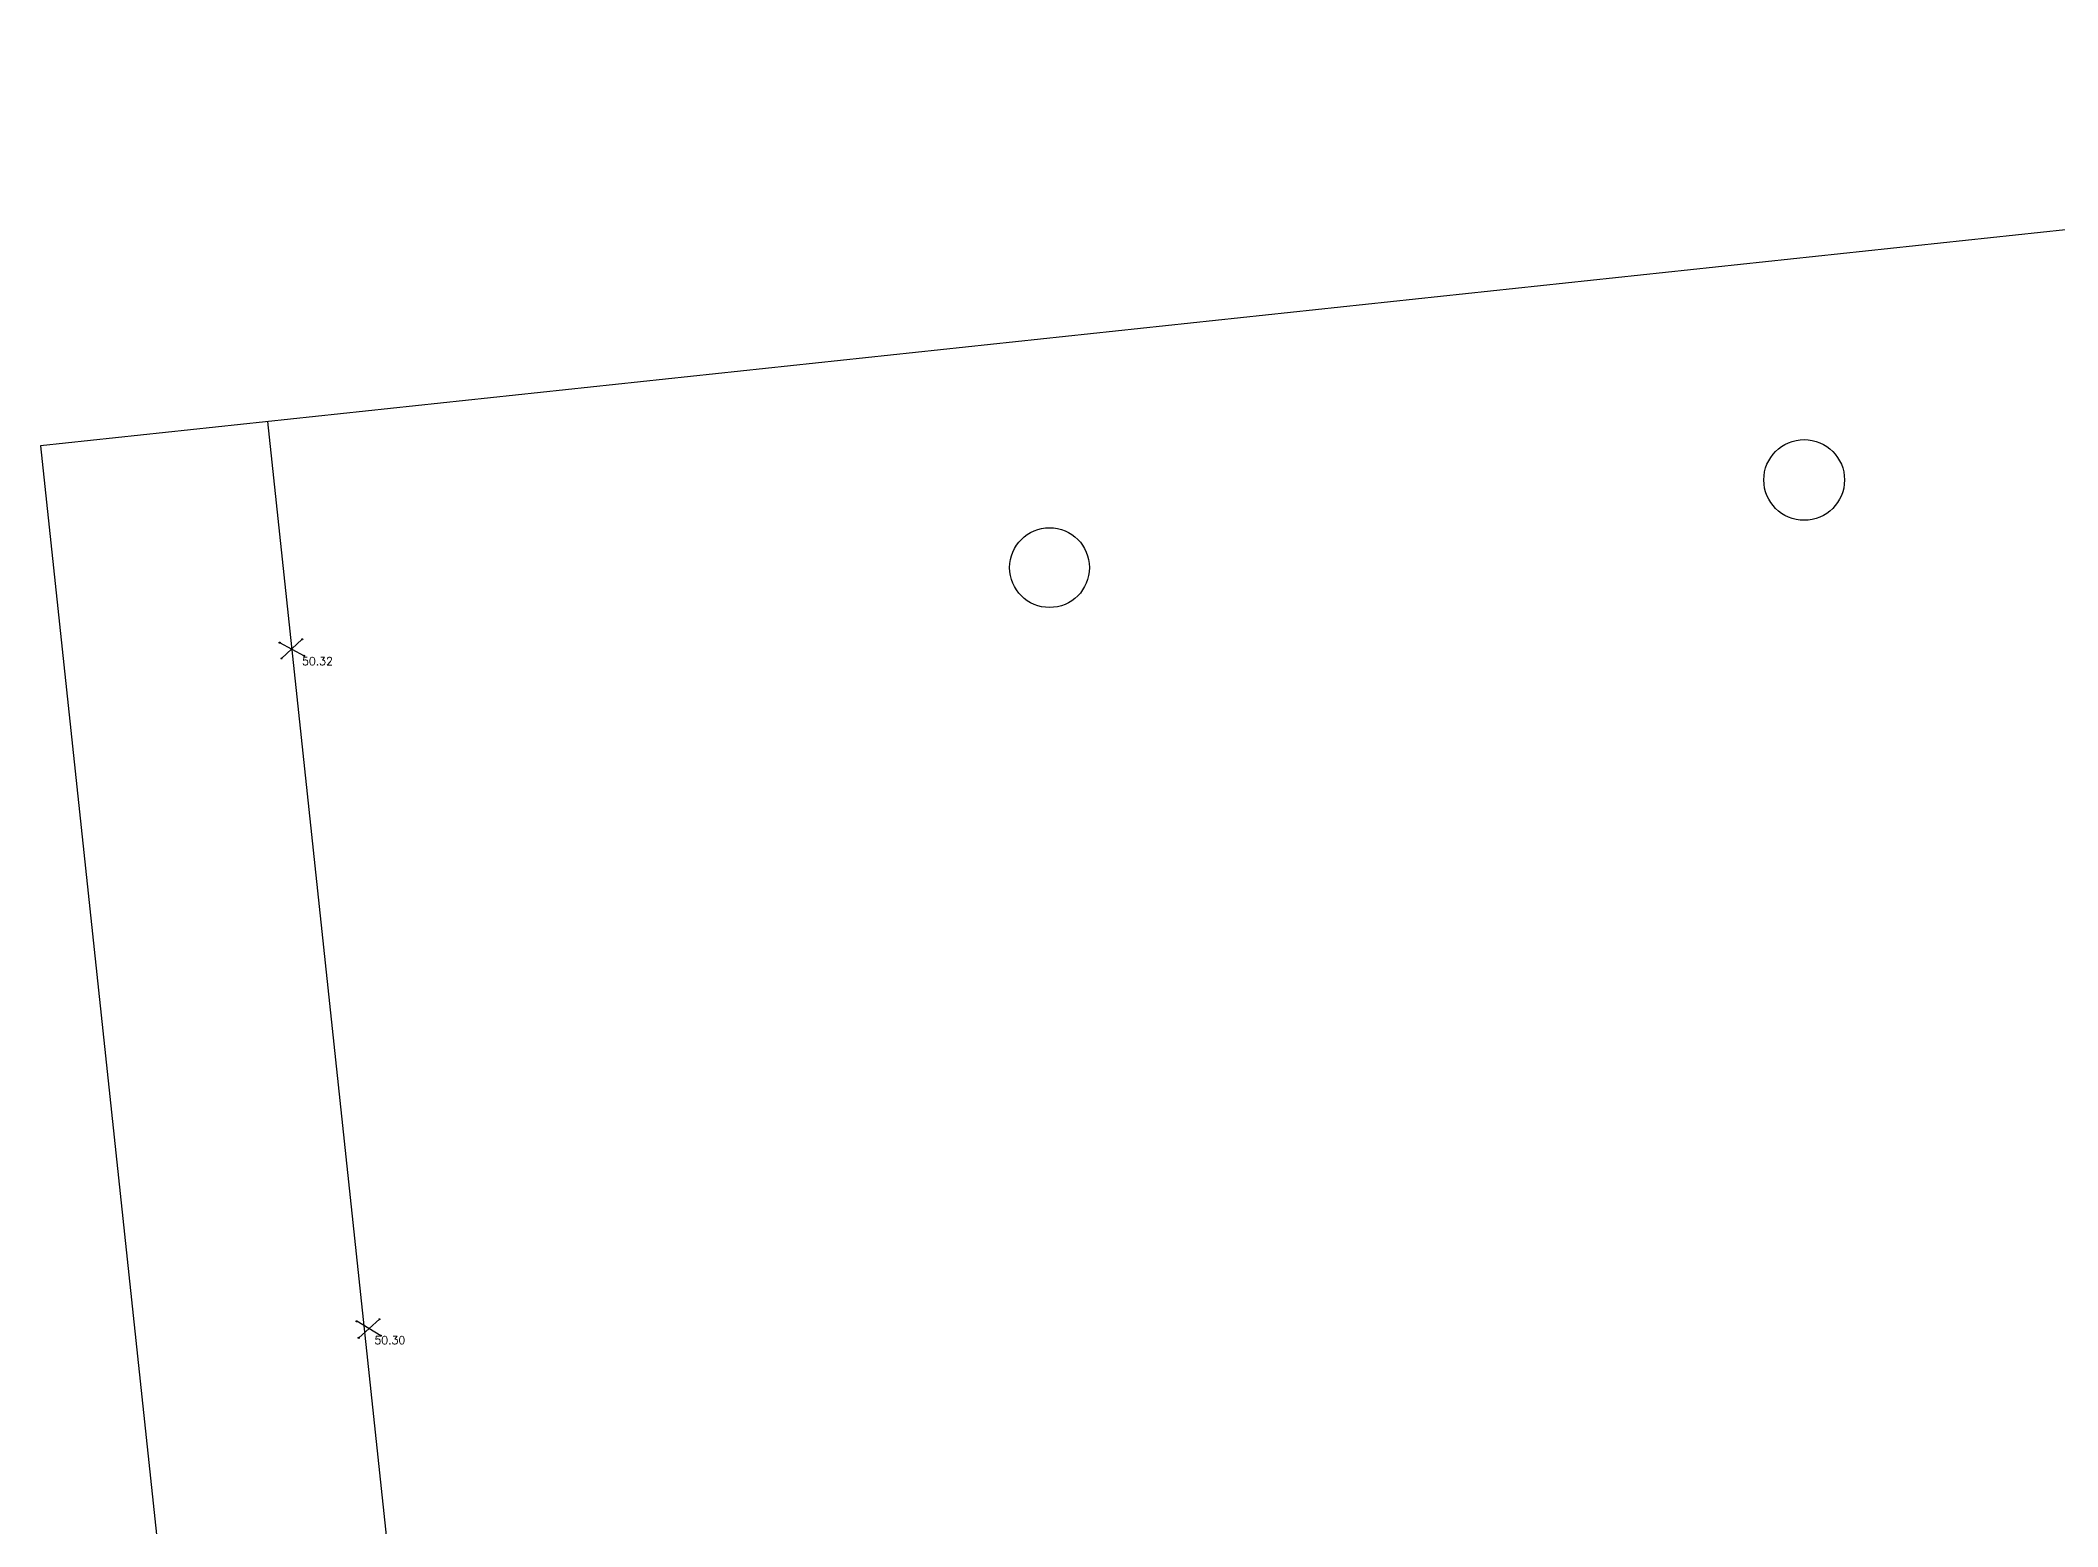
# Model space of a CAD drawing. Header units: metres. Extents: x 2013.7 to 2058.5, y 1962.1 to 2043.8.
# Drawn here: x 2018.47 to 2036.12, y 2016.26 to 2029.26 of the extents above; entities that cross this region are included whole.
import ezdxf

# ---------------------------------------------------------------- set-up
doc = ezdxf.new("R2010")
doc.units = ezdxf.units.M
for name, color, linetype in [('1-ax-hole', 20, 'Continuous'), ('My Draw', 5, 'Continuous'), ('V-NODE', 1, 'Continuous'), ('V-NODE-TEXT', 11, 'Continuous')]:
    doc.layers.add(name, color=color, linetype=linetype)
doc.styles.get("Standard").update_dxf_attribs({"font": 'simplex.shx'})

# ---------------------------------------------------------------- blocks, each defined once
blk = doc.blocks.new('*U128', base_point=(2021.444, 2017.932, 50.401))
at = {"layer": 'V-NODE', "lineweight": -2}
blk.add_line((2021.444, 2017.932, 50.401), (2021.444, 2017.932, 50.401), dxfattribs=at)
blk.add_circle((2021.444, 2017.932, 50.401), 0.005, dxfattribs=at)
blk = doc.blocks.new('*U129', base_point=(2021.433, 2018.076, 50.382))
at = {"layer": 'V-NODE', "lineweight": -2}
blk.add_line((2021.433, 2018.076, 50.382), (2021.433, 2018.076, 50.382), dxfattribs=at)
blk.add_circle((2021.433, 2018.076, 50.382), 0.005, dxfattribs=at)
blk = doc.blocks.new('*U130', base_point=(2021.234, 2018.058, 50.413))
at = {"layer": 'V-NODE', "lineweight": -2}
blk.add_line((2021.234, 2018.058, 50.413), (2021.234, 2018.058, 50.413), dxfattribs=at)
blk.add_circle((2021.234, 2018.058, 50.413), 0.005, dxfattribs=at)
blk = doc.blocks.new('*U131', base_point=(2021.252, 2017.913, 50.416))
at = {"layer": 'V-NODE', "lineweight": -2}
blk.add_line((2021.252, 2017.913, 50.416), (2021.252, 2017.913, 50.416), dxfattribs=at)
blk.add_circle((2021.252, 2017.913, 50.416), 0.005, dxfattribs=at)
blk = doc.blocks.new('*U132', base_point=(2020.774, 2023.878, 50.448))
at = {"layer": 'V-NODE', "lineweight": -2}
blk.add_line((2020.774, 2023.878, 50.448), (2020.774, 2023.878, 50.448), dxfattribs=at)
blk.add_circle((2020.774, 2023.878, 50.448), 0.005, dxfattribs=at)
blk = doc.blocks.new('*U133', base_point=(2020.758, 2024.022, 50.447))
at = {"layer": 'V-NODE', "lineweight": -2}
blk.add_line((2020.758, 2024.022, 50.447), (2020.758, 2024.022, 50.447), dxfattribs=at)
blk.add_circle((2020.758, 2024.022, 50.447), 0.005, dxfattribs=at)
blk = doc.blocks.new('*U134', base_point=(2020.56, 2023.993, 50.451))
at = {"layer": 'V-NODE', "lineweight": -2}
blk.add_line((2020.56, 2023.993, 50.451), (2020.56, 2023.993, 50.451), dxfattribs=at)
blk.add_circle((2020.56, 2023.993, 50.451), 0.005, dxfattribs=at)
blk = doc.blocks.new('*U135', base_point=(2020.576, 2023.855, 50.446))
at = {"layer": 'V-NODE', "lineweight": -2}
blk.add_line((2020.576, 2023.855, 50.446), (2020.576, 2023.855, 50.446), dxfattribs=at)
blk.add_circle((2020.576, 2023.855, 50.446), 0.005, dxfattribs=at)
blk = doc.blocks.new('*U136', base_point=(2020.681, 2023.831, 50.323))
at = {"layer": 'V-NODE', "color": 7, "lineweight": -2}
blk.add_line((2020.681, 2023.831, 50.323), (2020.681, 2023.831, 50.323), dxfattribs=at)
at = {"layer": 'V-NODE-TEXT', "color": 7, "linetype": 'ByBlock', "insert": (2020.756, 2023.831, 50.323), "char_height": 0.07, "attachment_point": 4}
blk.add_mtext('50.32', dxfattribs=at)
blk = doc.blocks.new('*U138', base_point=(2021.314, 2017.893, 50.296))
at = {"layer": 'V-NODE', "color": 7, "lineweight": -2}
blk.add_line((2021.314, 2017.893, 50.296), (2021.314, 2017.893, 50.296), dxfattribs=at)
at = {"layer": 'V-NODE-TEXT', "color": 7, "linetype": 'ByBlock', "insert": (2021.389, 2017.893, 50.296), "char_height": 0.07, "attachment_point": 4}
blk.add_mtext('50.30', dxfattribs=at)

msp = doc.modelspace()

# ---------------------------------------------------------------- linework, layer by layer
at = {"layer": '1-ax-hole'}
for centre, radius in [((2033.898, 2025.416, 50.379), 0.353), ((2027.296, 2024.649, 50.41), 0.349)]:
    msp.add_circle(centre, radius, dxfattribs=at)
at = {"layer": 'My Draw', "color": 2}
msp.add_line((2020.455, 2025.927, 50.32), (2027.233, 1962.349, 50.32), dxfattribs=at)
at = {"layer": 'My Draw', "color": 165, "true_color": 0x5e67af}
for p, q in [((2020.758, 2024.022, 50.32), (2020.576, 2023.855, 50.32)), ((2020.56, 2023.993, 50.32), (2020.774, 2023.878, 50.32)), ((2021.444, 2017.932, 50.32), (2021.234, 2018.058, 50.32)), ((2021.252, 2017.913, 50.32), (2021.433, 2018.076, 50.32))]:
    msp.add_line(p, q, dxfattribs=at)
at = {"layer": 'My Draw', "color": 165, "true_color": 0x5e67af, "elevation": 50.32}
msp.add_lwpolyline([(2018.467, 2025.715), (2025.245, 1962.137), (2058.491, 1965.681), (2051.713, 2029.26)], close=True, dxfattribs=at)

# ---------------------------------------------------------------- block references
at = {"layer": 'V-NODE'}
for name, p in [('*U133', (2020.758, 2024.022, 50.447)), ('*U134', (2020.56, 2023.993, 50.451)), ('*U135', (2020.576, 2023.855, 50.446)), ('*U136', (2020.681, 2023.831, 50.323)), ('*U132', (2020.774, 2023.878, 50.448)), ('*U130', (2021.234, 2018.058, 50.413)), ('*U129', (2021.433, 2018.076, 50.382)), ('*U131', (2021.252, 2017.913, 50.416)), ('*U138', (2021.314, 2017.893, 50.296)), ('*U128', (2021.444, 2017.932, 50.401))]:
    msp.add_blockref(name, p, dxfattribs=at)

doc.saveas('drawing.dxf')
